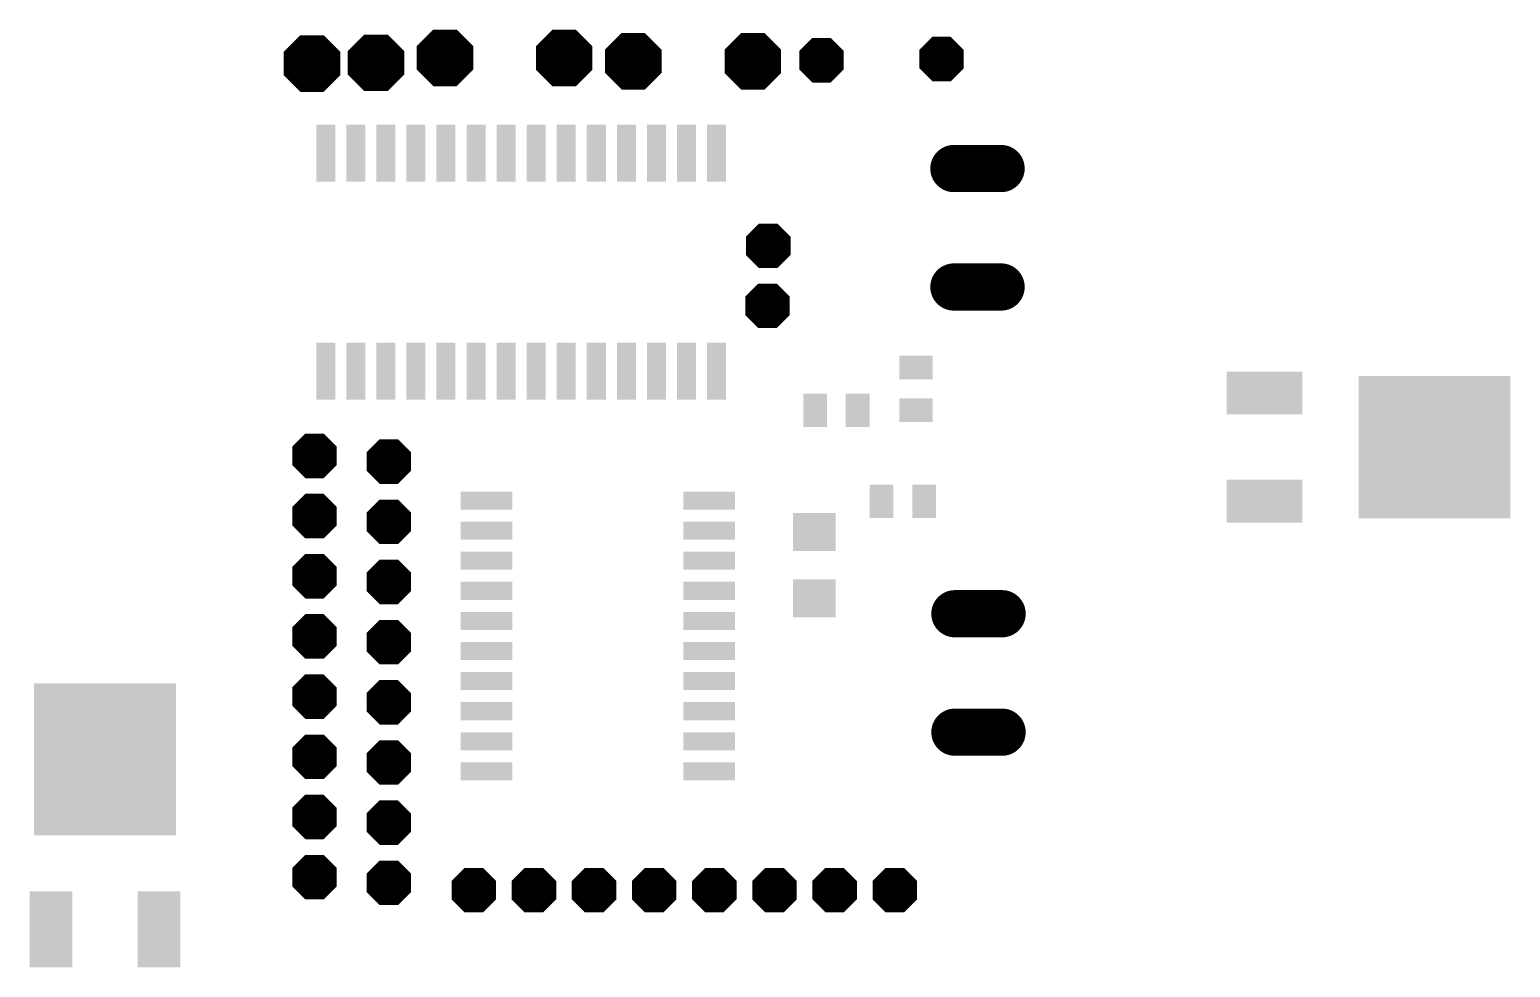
# Model space of a CAD drawing. Extents: x -10.5 to 52, y -1.8 to 37.8.
import ezdxf

# ---------------------------------------------------------------- set-up
doc = ezdxf.new("R2010")
doc.units = 0
doc.layers.add('29', color=251, linetype='CONTINUOUS')

# ---------------------------------------------------------------- blocks, each defined once
blk = doc.blocks.new('OCTAGONP')
at = {"const_width": 0.5}
blk.add_lwpolyline([(-0.25, -0.1036), (-0.25, 0.1036), (-0.1036, 0.25), (0.1036, 0.25), (0.25, 0.1036), (0.25, -0.1036), (0.1036, -0.25), (-0.1036, -0.25), (-0.25, -0.1036), (-0.25, 0.1036)], dxfattribs=at)
blk = doc.blocks.new('RECT')
blk.add_solid([(-0.5, -0.5), (0.5, -0.5), (-0.5, 0.5), (0.5, 0.5)])
blk = doc.blocks.new('LONGP100')
at = {"const_width": 1}
blk.add_lwpolyline([(-0.5, 0), (0.5, 0)], dxfattribs=at)
at = {"const_width": 0.5}
for points in [[(-0.5, 0.25, 1), (-0.5, -0.25)], [(0.5, -0.25, 1), (0.5, 0.25)]]:
    blk.add_lwpolyline(points, format="xyb", dxfattribs=at)
blk = doc.blocks.new('OCTAGONV')
at = {"const_width": 0.5}
blk.add_lwpolyline([(-0.25, -0.1036), (-0.25, 0.1036), (-0.1036, 0.25), (0.1036, 0.25), (0.25, 0.1036), (0.25, -0.1036), (0.1036, -0.25), (-0.1036, -0.25), (-0.25, -0.1036), (-0.25, 0.1036)], dxfattribs=at)

msp = doc.modelspace()

# ---------------------------------------------------------------- block references
at = {"layer": '29'}
for name, p, xscale, yscale in [('OCTAGONV', (4.1104, 36.3542), 2.3876, 2.3876), ('OCTAGONV', (7.0224, 36.56), 2.3876, 2.3876), ('OCTAGONV', (12.0575, 36.56), 2.3876, 2.3876), ('OCTAGONV', (14.9741, 36.4191), 2.3876, 2.3876), ('OCTAGONV', (20.0256, 36.4113), 2.3876, 2.3876), ('OCTAGONV', (1.4062, 36.321), 2.3876, 2.3876), ('OCTAGONP', (1.6163, 36.3418), 1.524, 1.524), ('OCTAGONP', (4.1563, 36.3418), 1.524, 1.524), ('OCTAGONP', (7.01, 36.56), 1.524, 1.524), ('OCTAGONP', (12.09, 36.56), 1.524, 1.524), ('OCTAGONP', (14.95, 36.41), 1.524, 1.524), ('OCTAGONP', (20.03, 36.41), 1.524, 1.524), ('OCTAGONV', (22.9269, 36.4613), 1.8796, 1.8796), ('OCTAGONP', (22.9, 36.56), 1.524, 1.524), ('OCTAGONV', (27.9958, 36.5113), 1.8796, 1.8796), ('OCTAGONP', (27.98, 36.56), 1.524, 1.524), ('RECT', (1.985, 32.54), 0.8032, 2.4032), ('RECT', (3.255, 32.54), 0.8032, 2.4032), ('RECT', (4.525, 32.54), 0.8032, 2.4032), ('RECT', (5.795, 32.54), 0.8032, 2.4032), ('RECT', (7.065, 32.54), 0.8032, 2.4032), ('RECT', (8.335, 32.54), 0.8032, 2.4032), ('RECT', (9.605, 32.54), 0.8032, 2.4032), ('RECT', (10.875, 32.54), 0.8032, 2.4032), ('RECT', (12.145, 32.54), 0.8032, 2.4032), ('RECT', (13.415, 32.54), 0.8032, 2.4032), ('RECT', (14.685, 32.54), 0.8032, 2.4032), ('RECT', (15.955, 32.54), 0.8032, 2.4032), ('RECT', (17.225, 32.54), 0.8032, 2.4032), ('RECT', (18.495, 32.54), 0.8032, 2.4032), ('OCTAGONV', (20.6759, 28.6255), 1.8796, 1.8796), ('OCTAGONV', (20.6439, 26.0938), 1.8796, 1.8796), ('RECT', (1.985, 23.34), 0.8032, 2.4032), ('RECT', (3.255, 23.34), 0.8032, 2.4032), ('RECT', (4.525, 23.34), 0.8032, 2.4032), ('RECT', (5.795, 23.34), 0.8032, 2.4032), ('RECT', (7.065, 23.34), 0.8032, 2.4032), ('RECT', (8.335, 23.34), 0.8032, 2.4032), ('RECT', (9.605, 23.34), 0.8032, 2.4032), ('RECT', (10.875, 23.34), 0.8032, 2.4032), ('RECT', (12.145, 23.34), 0.8032, 2.4032), ('RECT', (13.415, 23.34), 0.8032, 2.4032), ('RECT', (14.685, 23.34), 0.8032, 2.4032), ('RECT', (15.955, 23.34), 0.8032, 2.4032), ('RECT', (17.225, 23.34), 0.8032, 2.4032), ('RECT', (18.495, 23.34), 0.8032, 2.4032), ('RECT', (8.781, 17.875), 2.1844, 0.762), ('RECT', (18.179, 17.875), 2.1844, 0.762), ('RECT', (8.781, 16.605), 2.1844, 0.762), ('RECT', (18.179, 16.605), 2.1844, 0.762), ('RECT', (8.781, 15.335), 2.1844, 0.762), ('RECT', (18.179, 15.335), 2.1844, 0.762), ('RECT', (8.781, 14.065), 2.1844, 0.762), ('RECT', (18.179, 14.065), 2.1844, 0.762), ('RECT', (8.781, 12.795), 2.1844, 0.762), ('RECT', (18.179, 12.795), 2.1844, 0.762), ('RECT', (8.781, 11.525), 2.1844, 0.762), ('RECT', (18.179, 11.525), 2.1844, 0.762), ('RECT', (8.781, 10.255), 2.1844, 0.762), ('RECT', (18.179, 10.255), 2.1844, 0.762), ('RECT', (-7.3377, 6.9519), 6.0032, 6.4032), ('RECT', (8.781, 8.985), 2.1844, 0.762), ('RECT', (18.179, 8.985), 2.1844, 0.762), ('RECT', (8.781, 7.715), 2.1844, 0.762), ('RECT', (18.179, 7.715), 2.1844, 0.762), ('RECT', (8.781, 6.445), 2.1844, 0.762), ('RECT', (18.179, 6.445), 2.1844, 0.762), ('RECT', (-9.6177, -0.2281), 1.8032, 3.2032), ('RECT', (-5.0577, -0.2281), 1.8032, 3.2032)]:
    msp.add_blockref(name, p, dxfattribs=dict(at, xscale=xscale, yscale=yscale))
for name, p, xscale, yscale, rotation in [('LONGP100', (29.5127, 31.8899), 1.9939, 1.9939, 180), ('OCTAGONP', (20.65, 28.64), 1.524, 1.524, 270), ('LONGP100', (29.5127, 26.8899), 1.9939, 1.9939, 180), ('OCTAGONP', (20.65, 26.1), 1.524, 1.524, 270), ('RECT', (26.9109, 23.4875), 1.0032, 1.4032, 270), ('RECT', (41.6368, 22.41), 1.8032, 3.2032, 270), ('RECT', (48.8168, 20.13), 6.0032, 6.4032, 270), ('RECT', (22.6531, 21.6853), 1.0032, 1.4032, 180), ('RECT', (24.4531, 21.6853), 1.0032, 1.4032, 180), ('RECT', (26.9109, 21.6875), 1.0032, 1.4032, 270), ('OCTAGONP', (1.51, 19.76), 1.8796, 1.8796, 90), ('OCTAGONP', (4.65, 19.52), 1.8796, 1.8796, 270), ('OCTAGONP', (1.51, 17.22), 1.8796, 1.8796, 90), ('RECT', (25.4569, 17.8443), 1.0032, 1.4032, 180), ('RECT', (27.2569, 17.8443), 1.0032, 1.4032, 180), ('RECT', (41.6368, 17.85), 1.8032, 3.2032, 270), ('OCTAGONP', (4.65, 16.98), 1.8796, 1.8796, 270), ('RECT', (22.619, 16.5503), 1.8032, 1.6032, 180), ('OCTAGONP', (1.51, 14.68), 1.8796, 1.8796, 90), ('OCTAGONP', (4.65, 14.44), 1.8796, 1.8796, 270), ('RECT', (22.619, 13.7503), 1.8032, 1.6032, 180), ('LONGP100', (29.5547, 13.0975), 1.9939, 1.9939, 180), ('OCTAGONP', (1.51, 12.14), 1.8796, 1.8796, 90), ('OCTAGONP', (4.65, 11.9), 1.8796, 1.8796, 270), ('OCTAGONP', (1.51, 9.6), 1.8796, 1.8796, 90), ('OCTAGONP', (4.65, 9.36), 1.8796, 1.8796, 270), ('LONGP100', (29.5547, 8.0975), 1.9939, 1.9939, 180), ('OCTAGONP', (1.51, 7.06), 1.8796, 1.8796, 90), ('OCTAGONP', (4.65, 6.82), 1.8796, 1.8796, 270), ('OCTAGONP', (1.51, 4.52), 1.8796, 1.8796, 90), ('OCTAGONP', (4.65, 4.28), 1.8796, 1.8796, 270), ('OCTAGONP', (1.51, 1.98), 1.8796, 1.8796, 90), ('OCTAGONP', (4.65, 1.74), 1.8796, 1.8796, 270), ('OCTAGONP', (8.24, 1.43), 1.8796, 1.8796, 180), ('OCTAGONP', (10.78, 1.43), 1.8796, 1.8796, 180), ('OCTAGONP', (13.32, 1.43), 1.8796, 1.8796, 180), ('OCTAGONP', (15.86, 1.43), 1.8796, 1.8796, 180), ('OCTAGONP', (18.4, 1.43), 1.8796, 1.8796, 180), ('OCTAGONP', (20.94, 1.43), 1.8796, 1.8796, 180), ('OCTAGONP', (23.48, 1.43), 1.8796, 1.8796, 180), ('OCTAGONP', (26.02, 1.43), 1.8796, 1.8796, 180)]:
    msp.add_blockref(name, p, dxfattribs=dict(at, xscale=xscale, yscale=yscale, rotation=rotation))

doc.saveas('drawing.dxf')
